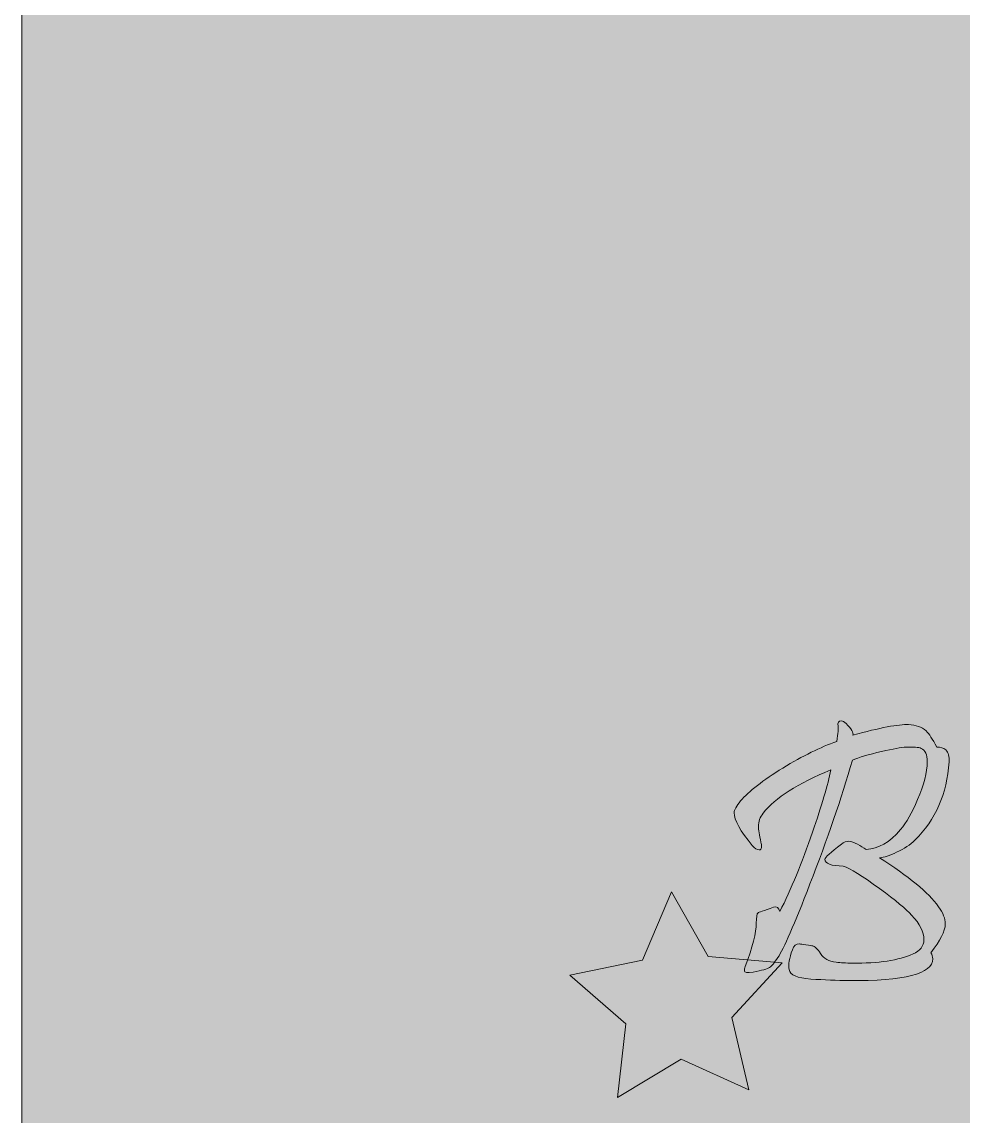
# Model space of a CAD drawing. Header units: inches. Extents: x -2 to 803, y -601 to 0.
# Drawn here: x 0 to 179.5, y -453.6 to -244.8 of the extents above; entities that cross this region are included whole.
import ezdxf

# ---------------------------------------------------------------- set-up
doc = ezdxf.new("R2010")
doc.units = ezdxf.units.IN
doc.header["$MEASUREMENT"] = 0
for name, color, linetype in [('down', 7, 'Continuous'), ('rec', 7, 'Continuous'), ('stars', 7, 'Continuous')]:
    doc.layers.add(name, color=color, linetype=linetype)

# ---------------------------------------------------------------- blocks, each defined once
blk = doc.blocks.new('block 4')
at = {"layer": 'down', "true_color": 0xffffff}
h = blk.add_hatch(color=7, dxfattribs=at)
h.dxf.hatch_style = 2
edge = h.paths.add_edge_path()
edge.add_spline(control_points=[(176.82, -386.02), (176.4, -392.11), (174.23, -397.08), (170.3, -400.93), (169.43, -401.79), (168.26, -402.56), (166.8, -403.25), (165.48, -403.89), (164.38, -404.24), (163.52, -404.31), (169.08, -407.81), (172.85, -410.92), (174.81, -413.63), (175.67, -414.84), (176.09, -415.93), (176.08, -416.92), (176.06, -418.3), (175.15, -420.13), (173.35, -422.41), (173.58, -422.81), (173.69, -423.2), (173.69, -423.57), (173.66, -426.46), (168.31, -427.84), (157.65, -427.73), (155.42, -427.71), (153.01, -427.61), (150.43, -427.43), (147.84, -427.25), (146.47, -426.65), (146.31, -425.64), (146.14, -424.71), (146.34, -423.44), (146.92, -421.85), (147.18, -421.08), (147.65, -420.7), (148.33, -420.71), (148.05, -420.71), (148.83, -420.83), (150.65, -421.08), (151.19, -421.16), (151.74, -421.66), (152.3, -422.59), (152.87, -423.53), (153.85, -424.07), (155.26, -424.23), (156.15, -424.33), (157.17, -424.39), (158.32, -424.4), (163.33, -424.45), (167.2, -423.87), (169.94, -422.65), (171.3, -422.06), (171.99, -421.15), (172, -419.93), (172.02, -418.5), (171.24, -416.94), (169.66, -415.23), (168.64, -414.12), (166.61, -412.44), (163.56, -410.18), (160.23, -407.73), (157.93, -406.3), (156.64, -405.89), (154.3, -405.86), (153.13, -405.42), (153.14, -404.55), (153.15, -404.25), (154.19, -403.29), (156.27, -401.7), (156.76, -401.33), (157.24, -401.15), (157.71, -401.15), (158.18, -401.16), (158.73, -401.35), (159.36, -401.73), (159.92, -402.04), (160.47, -402.36), (161, -402.7), (163.3, -402.6), (165.48, -401.35), (167.54, -398.93), (168.66, -397.61), (169.75, -395.7), (170.8, -393.2), (172, -390.38), (172.62, -387.97), (172.64, -385.98), (172.65, -384.64), (172.26, -383.79), (171.47, -383.43), (170.98, -383.19), (170.03, -383.11), (168.62, -383.19), (167.68, -383.25), (166.12, -383.53), (163.94, -384.02), (161.45, -384.58), (159.59, -385.14), (158.36, -385.69), (156.27, -392.93), (153.58, -400.8), (150.28, -409.3), (147.29, -417.03), (145.25, -421.71), (144.16, -423.34), (143.44, -424.38), (142.92, -425.01), (142.59, -425.22), (142.17, -425.5), (141.12, -425.79), (139.45, -426.1), (138.33, -426.3), (137.77, -426.21), (137.77, -425.84), (137.77, -425.65), (137.83, -425.39), (137.95, -425.07), (139.33, -421.33), (140.02, -418.57), (140.04, -416.79), (140.05, -415.62), (140.17, -414.95), (140.38, -414.79), (140.47, -414.72), (141.46, -414.37), (143.34, -413.73), (143.98, -413.53), (144.37, -413.8), (144.53, -414.55), (146.66, -410.33), (148.74, -405.28), (150.77, -399.39), (152.51, -394.35), (153.68, -390.39), (154.27, -387.51), (147.98, -390.12), (143.68, -392.87), (141.35, -395.78), (140.75, -396.55), (140.45, -397.4), (140.44, -398.34), (140.44, -398.92), (140.6, -399.92), (140.94, -401.33), (141.01, -401.66), (141.04, -401.93), (141.04, -402.14), (141.03, -402.58), (140.88, -402.81), (140.57, -402.8), (140.17, -402.8), (139.74, -402.52), (139.28, -401.98), (136.97, -399.19), (135.82, -397.09), (135.83, -395.69), (135.84, -395.17), (136.24, -394.43), (137.05, -393.45), (138.61, -391.61), (141.31, -389.52), (145.13, -387.17), (148.88, -384.86), (152.3, -383.18), (155.38, -382.11), (155.63, -380.54), (155.72, -379.56), (155.65, -379.16), (155.52, -378.5), (155.72, -378.17), (156.26, -378.18), (156.52, -378.18), (156.82, -378.35), (157.17, -378.68), (158.19, -379.72), (158.63, -380.46), (158.48, -380.91), (163.63, -379.48), (167.17, -378.81), (169.09, -378.87), (170.49, -378.94), (171.61, -379.34), (172.45, -380.1), (172.98, -380.62), (173.65, -381.65), (174.46, -383.18), (175.18, -383.14), (175.76, -383.33), (176.18, -383.73), (176.66, -384.23), (176.88, -384.99), (176.82, -386.02)], knot_values=[0, 0, 0, 0, 1, 1, 1, 2, 2, 2, 3, 3, 3, 4, 4, 4, 5, 5, 5, 6, 6, 6, 7, 7, 7, 8, 8, 8, 9, 9, 9, 10, 10, 10, 11, 11, 11, 12, 12, 12, 13, 13, 13, 14, 14, 14, 15, 15, 15, 16, 16, 16, 17, 17, 17, 18, 18, 18, 19, 19, 19, 20, 20, 20, 21, 21, 21, 22, 22, 22, 23, 23, 23, 24, 24, 24, 25, 25, 25, 26, 26, 26, 27, 27, 27, 28, 28, 28, 29, 29, 29, 30, 30, 30, 31, 31, 31, 32, 32, 32, 33, 33, 33, 34, 34, 34, 35, 35, 35, 36, 36, 36, 37, 37, 37, 38, 38, 38, 39, 39, 39, 40, 40, 40, 41, 41, 41, 42, 42, 42, 43, 43, 43, 44, 44, 44, 45, 45, 45, 46, 46, 46, 47, 47, 47, 48, 48, 48, 49, 49, 49, 50, 50, 50, 51, 51, 51, 52, 52, 52, 53, 53, 53, 54, 54, 54, 55, 55, 55, 56, 56, 56, 57, 57, 57, 58, 58, 58, 59, 59, 59, 60, 60, 60, 61, 61, 61, 62, 62, 62, 63, 63, 63, 64, 64, 64, 64], degree=3, periodic=1)
at = {"layer": 'down', "lineweight": 0}
blk.add_open_spline([(176.82, -386.02), (176.4, -392.11), (174.23, -397.08), (170.3, -400.93), (169.43, -401.79), (168.26, -402.56), (166.8, -403.25), (165.48, -403.89), (164.38, -404.24), (163.52, -404.31), (169.08, -407.81), (172.85, -410.92), (174.81, -413.63), (175.67, -414.84), (176.09, -415.93), (176.08, -416.92), (176.06, -418.3), (175.15, -420.13), (173.35, -422.41), (173.58, -422.81), (173.69, -423.2), (173.69, -423.57), (173.66, -426.46), (168.31, -427.84), (157.65, -427.73), (155.42, -427.71), (153.01, -427.61), (150.43, -427.43), (147.84, -427.25), (146.47, -426.65), (146.31, -425.64), (146.14, -424.71), (146.34, -423.44), (146.92, -421.85), (147.18, -421.08), (147.65, -420.7), (148.33, -420.71), (148.05, -420.71), (148.83, -420.83), (150.65, -421.08), (151.19, -421.16), (151.74, -421.66), (152.3, -422.59), (152.87, -423.53), (153.85, -424.07), (155.26, -424.23), (156.15, -424.33), (157.17, -424.39), (158.32, -424.4), (163.33, -424.45), (167.2, -423.87), (169.94, -422.65), (171.3, -422.06), (171.99, -421.15), (172, -419.93), (172.02, -418.5), (171.24, -416.94), (169.66, -415.23), (168.64, -414.12), (166.61, -412.44), (163.56, -410.18), (160.23, -407.73), (157.93, -406.3), (156.64, -405.89), (154.3, -405.86), (153.13, -405.42), (153.14, -404.55), (153.15, -404.25), (154.19, -403.29), (156.27, -401.7), (156.76, -401.33), (157.24, -401.15), (157.71, -401.15), (158.18, -401.16), (158.73, -401.35), (159.36, -401.73), (159.92, -402.04), (160.47, -402.36), (161, -402.7), (163.3, -402.6), (165.48, -401.35), (167.54, -398.93), (168.66, -397.61), (169.75, -395.7), (170.8, -393.2), (172, -390.38), (172.62, -387.97), (172.64, -385.98), (172.65, -384.64), (172.26, -383.79), (171.47, -383.43), (170.98, -383.19), (170.03, -383.11), (168.62, -383.19), (167.68, -383.25), (166.12, -383.53), (163.94, -384.02), (161.45, -384.58), (159.59, -385.14), (158.36, -385.69), (156.27, -392.93), (153.58, -400.8), (150.28, -409.3), (147.29, -417.03), (145.25, -421.71), (144.16, -423.34), (143.44, -424.38), (142.92, -425.01), (142.59, -425.22), (142.17, -425.5), (141.12, -425.79), (139.45, -426.1), (138.33, -426.3), (137.77, -426.21), (137.77, -425.84), (137.77, -425.65), (137.83, -425.39), (137.95, -425.07), (139.33, -421.33), (140.02, -418.57), (140.04, -416.79), (140.05, -415.62), (140.17, -414.95), (140.38, -414.79), (140.47, -414.72), (141.46, -414.37), (143.34, -413.73), (143.98, -413.53), (144.37, -413.8), (144.53, -414.55), (146.66, -410.33), (148.74, -405.28), (150.77, -399.39), (152.51, -394.35), (153.68, -390.39), (154.27, -387.51), (147.98, -390.12), (143.68, -392.87), (141.35, -395.78), (140.75, -396.55), (140.45, -397.4), (140.44, -398.34), (140.44, -398.92), (140.6, -399.92), (140.94, -401.33), (141.01, -401.66), (141.04, -401.93), (141.04, -402.14), (141.03, -402.58), (140.88, -402.81), (140.57, -402.8), (140.17, -402.8), (139.74, -402.52), (139.28, -401.98), (136.97, -399.19), (135.82, -397.09), (135.83, -395.69), (135.84, -395.17), (136.24, -394.43), (137.05, -393.45), (138.61, -391.61), (141.31, -389.52), (145.13, -387.17), (148.88, -384.86), (152.3, -383.18), (155.38, -382.11), (155.63, -380.54), (155.72, -379.56), (155.65, -379.16), (155.52, -378.5), (155.72, -378.17), (156.26, -378.18), (156.52, -378.18), (156.82, -378.35), (157.17, -378.68), (158.19, -379.72), (158.63, -380.46), (158.48, -380.91), (163.63, -379.48), (167.17, -378.81), (169.09, -378.87), (170.49, -378.94), (171.61, -379.34), (172.45, -380.1), (172.98, -380.62), (173.65, -381.65), (174.46, -383.18), (175.18, -383.14), (175.76, -383.33), (176.18, -383.73), (176.66, -384.23), (176.88, -384.99), (176.82, -386.02)], degree=3, knots=[0, 0, 0, 0, 1, 1, 1, 2, 2, 2, 3, 3, 3, 4, 4, 4, 5, 5, 5, 6, 6, 6, 7, 7, 7, 8, 8, 8, 9, 9, 9, 10, 10, 10, 11, 11, 11, 12, 12, 12, 13, 13, 13, 14, 14, 14, 15, 15, 15, 16, 16, 16, 17, 17, 17, 18, 18, 18, 19, 19, 19, 20, 20, 20, 21, 21, 21, 22, 22, 22, 23, 23, 23, 24, 24, 24, 25, 25, 25, 26, 26, 26, 27, 27, 27, 28, 28, 28, 29, 29, 29, 30, 30, 30, 31, 31, 31, 32, 32, 32, 33, 33, 33, 34, 34, 34, 35, 35, 35, 36, 36, 36, 37, 37, 37, 38, 38, 38, 39, 39, 39, 40, 40, 40, 41, 41, 41, 42, 42, 42, 43, 43, 43, 44, 44, 44, 45, 45, 45, 46, 46, 46, 47, 47, 47, 48, 48, 48, 49, 49, 49, 50, 50, 50, 51, 51, 51, 52, 52, 52, 53, 53, 53, 54, 54, 54, 55, 55, 55, 56, 56, 56, 57, 57, 57, 58, 58, 58, 59, 59, 59, 60, 60, 60, 61, 61, 61, 62, 62, 62, 63, 63, 63, 64, 64, 64, 64], dxfattribs=at)

msp = doc.modelspace()

# ---------------------------------------------------------------- hatches: boundary and pattern name
at = {"layer": 'rec', "true_color": 0xff7bac}
h = msp.add_hatch(color=241, dxfattribs=at)
h.dxf.hatch_style = 2
h.paths.add_polyline_path([(803, -601), (0, -601), (0, 0), (803, 0)])
at = {"layer": 'stars', "true_color": 0x00ffff}
h = msp.add_hatch(color=4, dxfattribs=at)
h.dxf.hatch_style = 2
h.paths.add_polyline_path([(138.59, -448.59), (125.7, -442.73), (113.57, -450.03), (115.16, -435.96), (104.47, -426.68), (118.34, -423.84), (123.87, -410.81), (130.85, -423.12), (144.95, -424.35), (135.4, -434.8)])

# ---------------------------------------------------------------- linework, layer by layer
at = {"layer": 'rec', "lineweight": 0}
msp.add_lwpolyline([(803, -601), (0, -601), (0, 0), (803, 0), (803, -601)], dxfattribs=at)
at = {"layer": 'stars', "lineweight": 0}
msp.add_lwpolyline([(138.59, -448.59), (125.7, -442.73), (113.57, -450.03), (115.16, -435.96), (104.47, -426.68), (118.34, -423.84), (123.87, -410.81), (130.85, -423.12), (144.95, -424.35), (135.4, -434.8), (138.59, -448.59)], dxfattribs=at)

# ---------------------------------------------------------------- block references
at = {"layer": 'down'}
msp.add_blockref('block 4', (0, 0), dxfattribs=at)

doc.saveas('drawing.dxf')
